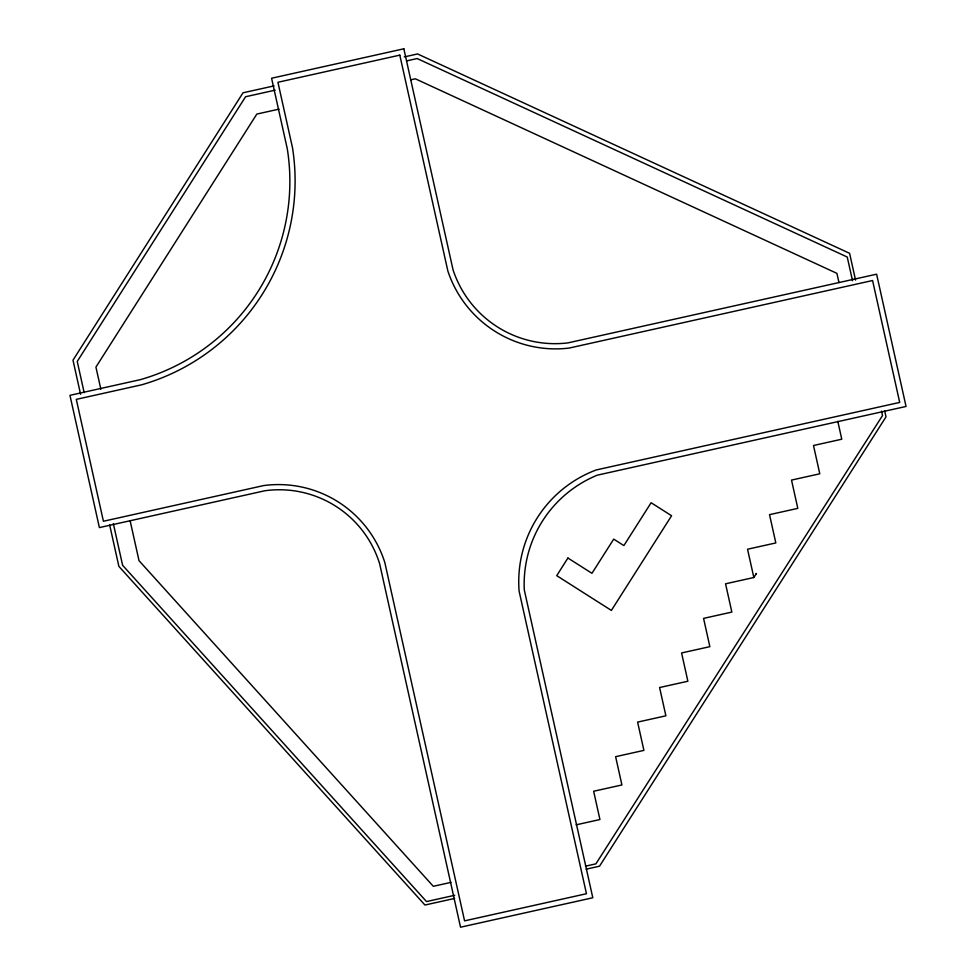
<?xml version="1.0" encoding="UTF-8"?>
<svg xmlns="http://www.w3.org/2000/svg" width="976" height="976" viewBox="0 0 976 976"><rect width="100%" height="100%" fill="white"/><g stroke="black" fill="none" stroke-linecap="round" stroke-linejoin="round"><path stroke-width="1.46" d="M576.121 824.83L599.935 819.535L593.64 791.255L621.919 784.96L615.624 756.681L643.904 750.385L637.609 722.106L665.888 715.811L659.593 687.531L687.873 681.236L681.577 652.956L709.857 646.661L703.574 618.381L731.854 612.086L725.558 583.807L753.838 577.511L756.437 573.412L756.022 574.059M274.073 85.888L243.012 92.793L72.993 360.168L80.581 394.292M404.271 56.913L417.582 53.948L849.596 253.321L855.549 280.088M275.159 90.158L245.574 96.746L77.238 361.462L84.192 392.706M406.809 60.854L417.167 58.548L847.253 257.042L852.524 280.746M279.051 109.129L256.834 114.07L95.929 367.11L100.87 389.265M410.75 79.812L415.325 78.8L836.92 273.365L838.97 282.564M451.01 882.365L433.307 886.306L139.019 560.675L130.125 520.745M454.743 895.285L426.512 901.568L122.61 565.299L113.338 523.636M585.49 866.176L595.897 863.858L882.524 415.556L881.535 411.116M454.548 898.457L424.963 905.033L118.877 566.361L109.629 524.82M586.222 869.152L599.532 866.188L886.001 416.874L884.683 410.933M837.798 421.351L841.776 439.212L813.496 445.507L819.791 473.787L791.512 480.082L797.807 508.362L769.527 514.657L775.822 542.937L747.543 549.232L753.838 577.511M567.922 558.028L556.723 575.657L611.379 610.415L671.586 515.743L651.114 502.738L623.871 545.584L613.709 539.118L591.956 573.315L567.922 558.028M403.844 48.8L271.584 78.239L287.261 148.681A206.229 206.229 0 0 1 140.398 379.64L69.955 395.329L99.393 527.589L264.813 490.769A104.993 104.993 0 0 1 379.652 563.799L460.538 927.2L592.798 897.761L524.307 590.004A117.657 117.657 0 0 1 597.324 475.166L906.045 406.455L876.607 274.183L567.886 342.893A107.311 107.311 0 0 1 453.059 269.876L403.844 48.8M399.806 55.144L277.928 82.277L292.458 147.535A212.195 212.195 0 0 1 141.557 384.837L76.299 399.367L103.419 521.245L263.666 485.572A111.471 111.471 0 0 1 384.849 562.64L464.576 920.856L586.454 893.723L519.11 591.151A119.34 119.34 0 0 1 596.177 469.968L899.701 402.417L872.581 280.527L569.045 348.09A113.558 113.558 0 0 1 447.862 271.023L399.806 55.144"/></g></svg>
